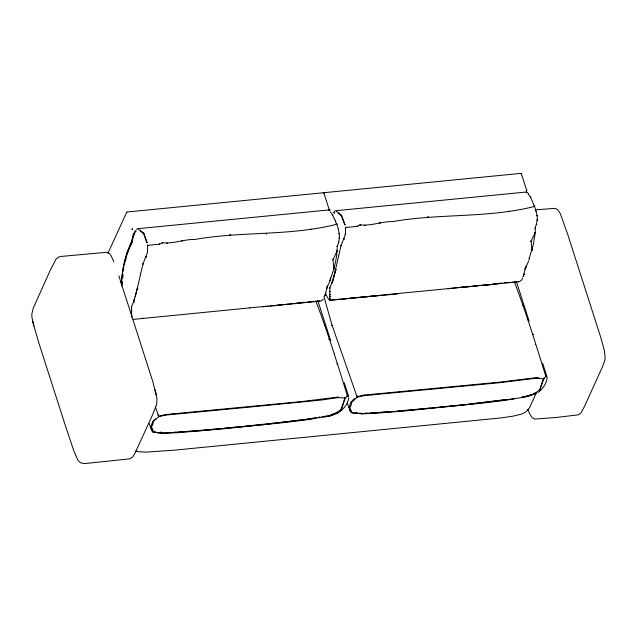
<?xml version="1.0" encoding="UTF-8"?>
<svg xmlns="http://www.w3.org/2000/svg" width="637" height="637" viewBox="0 0 637 637"><rect width="100%" height="100%" fill="white"/><g stroke="black" fill="none" stroke-linecap="round" stroke-linejoin="round"><path stroke-width="0.96" d="M529.052 259.004L533.328 244.552L535.231 232.545L535.247 228.165L537.357 219.98L537.182 215.696L534.618 206.404C488.141 218.324 439.729 213.284 392.79 221.588C381.802 221.31 371.132 226.239 360.247 224.845L357.461 226.334L345.596 227.497L345.373 234.504L341.026 245.667L334.067 275.805M330.842 277.82C334.56 267.771 337.156 257.109 337.252 246.36C340.532 239.305 339.632 231.263 336.718 224.256C290.257 236.208 241.845 231.127 194.906 239.448C183.926 239.17 173.248 244.098 162.363 242.697L159.576 244.194L147.712 245.356L147.465 252.427L143.046 263.814L135.37 296.396M131.692 317.194L131.453 307.098L134.853 298.235M345.262 397.791L341.392 409.878L338.358 412.235L329.799 415.881L305.649 419.95L286.061 422.355L223.436 428.844L178.272 432.658L163.701 433.335L153.135 432.141L156.216 432.029M153.135 432.141C147.768 423.199 153.047 426.933 153.286 432.268M351.56 412.68C348.224 410.642 348.63 402.003 354.809 398.714M133.587 301.827L134.073 302.018L133.587 301.827L137.425 288.035L137.918 288.179L137.425 288.035M331.837 282.916L332.315 283.099L335.882 269.347L331.901 282.836M155.659 418.843L152.745 421.837L158.78 416.662L158.549 416.16L158.78 416.662L165.684 415.085L246.193 407.441M150.714 426.997C151.805 427.881 154.13 421.758 152.769 421.527M351.13 402.146L351.52 402.496L357.206 397.201L356.935 396.747L357.206 397.201L364.117 395.625L499.79 382.686L536.37 378.187L543.496 378.832L543.695 378.33M349.14 407.545C350.231 408.428 352.556 402.297 351.194 402.074M504.305 282.486L504.44 282.549M362.023 413.477L362.127 413.875L376.706 413.198L406.876 410.761L484.486 402.895L504.082 400.49L528.224 396.429L536.792 392.774L536.521 392.304L533.145 393.746M279.627 304.765L279.778 304.82M349.657 407.584L349.156 407.425M121.508 286.093C122.017 272.405 123.992 258.733 129.59 246.129C133.069 236.152 132.201 246.455 129.59 246.129M122.105 285.249L122.423 281.658M122.742 278.058L123.06 274.42M123.387 270.781L123.626 268.05M121.149 283.569C122.073 272.405 124.279 261.313 128.029 250.747C131.74 244.449 132.178 237.123 135.339 230.65M448.161 288.657L448.185 288.792M142.6 318.189L142.704 318.611L142.76 318.134M345.158 397.759L345.421 397.791M348.813 397.584C346.942 409.663 335.054 416.327 323.604 416.901M525.525 267.253L523.558 275.805L522.738 276.984M327.442 285.448L325.228 294.971L324.392 296.181M132.026 242.355L131.556 242.179L133.149 235.037C133.34 232.672 137.258 231.088 135.976 230.936M132.058 242.275L133.643 235.157C132.408 234.918 134.781 235.682 134.702 233.668M124.366 264.251L124.804 262.325M377.12 295.664L329.671 300.306L329.751 288.043L332.825 280.304M525.382 268.933C524.147 269.284 527.046 267.429 526.17 265.685M526.202 192.462L526.751 190.574L521.361 173.813L520.708 173.407L324.257 192.669L323.899 193.17L329.289 209.939L329.942 210.345L329.902 209.509L328.923 210.449L328.891 209.605L329.289 209.939M125.027 261.353C123.753 261.823 126.843 259.665 126.078 257.794M126.867 255.118L129.749 247.124M336.838 363.807L337.108 363.894M341.392 409.878L340.954 409.591L344.991 397.799M543.496 378.832L539.611 390.433L543.799 378.561M163.629 432.834C164.489 433.932 161.177 431.321 159.951 432.412M478.164 285.75L461.013 287.526L461.005 287L461.069 287.51M150.722 426.886L152.697 421.606M522.786 305.529L523.041 305.577M345.373 398.014L337.936 397.639L337.889 397.098L337.936 397.639L321.637 400.004L246.193 407.441M286.921 304.16L286.976 304.677L287.024 304.191M485.275 284.922L485.267 285.05M330.659 279.452L326.837 287.94M528.877 260.613L525.127 268.886M130.052 246.328L129.63 246.033M328.923 339.179L329.409 339.035L329.05 339.242M340.954 409.591L341.424 409.798M108.027 253.096L126.787 212.033L323.238 192.772L323.899 193.17L324.257 192.669M249.8 307.838L249.784 307.966M337.204 250.819L332.984 259.665L333.892 268.87M535.231 232.545L531.059 241.256L532.038 250.261M334.321 213.204L333.876 213.148L334.234 212.965M535.582 394.438L529.602 407.624L526.035 411.892L521.528 414.13L513.191 416.112L501.55 417.864L174.49 450.168L146.287 452.095L138.269 451.705L135.761 450.988M338.406 242.227L338.82 242.498L338.51 242.171M329.647 280.543L330.874 277.613M522.635 278.242L521.639 280.025L519.418 281.705L356.672 297.535M329.624 415.396L333.868 413.556M138.938 229.71L138.524 229.495L138.954 229.559M336.854 211.763L336.44 211.556L336.869 211.619M147.203 242.498L146.717 242.633L143.604 233.126L147.195 242.41L146.717 242.633M333.278 212.615L335.428 210.736L526.512 192L528.487 193.6M323.278 299.271L321.04 301.014L273.615 305.672M336.057 269.578L335.572 269.427M131.477 313.858L131.588 313.818M345.35 397.886L347.428 395.888C337.506 364.093 327.832 332.307 315.856 301.197M543.783 378.426L545.853 376.427C535.94 344.641 526.266 312.855 514.282 281.745M332.633 215.011L332.594 214.589L332.395 215.027M538.488 392.336C542.859 388.602 546.976 383.132 547.127 377.2L542.628 363.217M335.556 412.84L338.096 411.757L340.986 409.511M539.42 390.051L536.521 392.304L536.776 392.734M351.728 412.513L354.021 413.174L362.127 413.604L399.646 411.128L461.841 405.14L514.091 398.786M136.39 229.376L137.512 228.707L328.596 209.963M126.429 212.535L126.787 212.033M131.525 315.737L131.963 315.793L131.533 315.984M531.457 394.462L528.081 395.903L522.3 396.875M324.615 325.037L324.488 325.053M485.362 285.344L502.482 283.154M334.704 353.997L334.473 353.981M535.542 344.442L535.414 344.45M262.627 306.867L279.707 305.187M536.091 393.642L522.029 397.44M536.219 211.197L536.211 211.269M338.327 229.073L338.319 229.153M158.549 416.16L165.596 414.544L301.301 401.605L337.889 397.098M357.046 396.716L364.022 395.091L499.727 382.144L536.322 377.645L539.037 377.892M140.403 274.404L140.283 274.133M338.454 256.05L338.335 255.779M306.532 419.25L316.159 417.625M318.086 417.307L320.013 416.98M321.94 416.654L329.655 415.627M507.848 399.311L468.689 404.105M315.665 418.238L263.415 424.6L201.212 430.588L163.693 433.064L158.955 432.985L153.35 432.005M293.641 303.562L285.161 304.534M295.544 303.316L299.342 302.838M301.237 302.591L304.088 302.233M294.597 303.706L305.983 302.257M490.124 284.468L479.908 285.464M492.982 284.102L495.833 283.744M497.728 283.497L500.578 283.131M305.569 419.417L280.089 422.474M329.671 300.306L340.134 299.119M448.281 288.688L458.075 287.59M133.197 319.408L261.648 306.708M278.122 422.689L244.051 426.296M466.722 404.328L445.374 406.541M242.116 426.487L224.359 428.215M438.614 407.226L443.44 406.74M262.627 306.596L268.32 306.039M270.215 305.856L274.006 305.481M276.856 305.203L283.338 304.669M461.013 287.263L463.855 286.984M466.706 286.706L470.496 286.332M473.347 286.053L477.137 285.687M511.654 282.287L516.336 281.833M535.199 209.852L555.074 208.339L557.813 209.756L560.377 213.809L567.766 234.567L600.89 337.817L604.425 350.796L605.15 357.906L604.688 360.805L602.315 367.135L584.591 406.199L580.896 413.007L578.324 414.838L556.634 417.402L534.873 419.098L532.134 417.681L529.57 413.628L527.914 409.535M343.04 298.833L346.934 298.458M349.856 298.18L353.75 297.813M341.09 299.279L397.592 293.92M422.793 408.755L430.716 407.998M432.69 407.807L437.643 407.33M421.798 408.85L401.987 410.634M210.258 429.505L219.622 428.653M397.154 411.048L400.052 410.801M194.858 430.835L208.387 429.672M377.637 412.585L379.588 412.434M381.547 412.282L387.415 411.836M389.374 411.685L393.284 411.383M178.225 432.117L182.142 431.814M187.031 431.44L193.879 430.915M365.025 413.198L366.96 413.11M370.838 412.927L376.658 412.665M165.628 432.698L171.441 432.435M174.347 432.3L176.29 432.204M153.565 431.878L153.175 432.005M307.767 301.954L319.885 300.935M504.377 282.645L508.899 282.462M529.021 259.203L529.084 258.797M355.581 412.665L357.445 412.856M359.316 413.047L361.179 413.238M351.712 412.816L362.127 413.875L362.119 413.333M147.497 252.395L147.442 252.459M341.599 215.282L341.217 215.625L344.912 224.813L341.671 215.354L338.024 212.344M337.761 212.806L341.289 215.704L341.671 215.354M139.861 230.729L143.397 233.564L143.787 233.214M545.559 376.34L546.148 376.515L545.583 376.356M323.915 296.547L332.116 325.435L356.696 395.712M543.656 378.211L543.966 378.625L543.592 378.298M520.708 173.407L521.361 173.813M323.238 192.772L323.899 193.17M140.116 230.26L143.715 233.142M345.079 224.558L344.601 224.773M330.205 211.842L332.554 214.82L334.529 219.375M528.113 193.927L529.857 196.204M328.708 299.478L325.945 294.525M350.422 411.661L347.364 403.269M151.988 431.122L149.225 423.629M338.215 412.02L338.104 411.805M518.215 281.482L518.112 281.562M349.665 407.465L351.998 412.418M530.438 196.96L534.395 206.077M335.325 221.198L336.511 223.937M334.696 219.287L335.739 221.748M113.935 261.839L110.926 255.413L109.62 253.709L106.721 252.3L61.2 256.432L58.93 256.982L56.207 258.837L50.522 269.682L33.267 308.101L31.85 313.945L31.922 317.154L33.833 326.033M155.317 406.732L158.263 415.165M118.864 275.877L152.856 381.754L156.981 398.635L156.591 404.742L152.378 415.268L134.98 453.226L132.695 456.952L129.972 458.807L84.506 463.593L80.445 462.757L77.985 460.376L73.876 451.036L65.906 427.276L38.57 342.133L32.575 321.056M516.543 282.087L529.14 321.255M317.815 300.616L330.707 340.707M344.203 382.67L348.702 396.66M155.07 389.756L156.336 394.733M337.419 413.118L337.897 413.015L337.419 413.118M535.844 393.666L536.33 393.562L535.844 393.666M142.799 263.726L143.285 263.909L142.799 263.726M331.877 325.459L332.355 325.348L331.877 325.459M340.787 245.571L341.265 245.755L340.787 245.571M329.417 300.298L329.942 300.186L329.417 300.298M427.945 216.731L428.048 217.121L427.945 216.731M230.061 234.591L230.172 234.973L230.061 234.591M464.19 215.736L464.19 215.736M266.298 233.604L266.401 233.986L266.298 233.604M165.596 414.544L165.684 415.085L165.612 414.583M364.022 395.091L364.117 395.625L364.022 395.091M365.049 225.275L365.128 225.665L365.049 225.275M167.165 243.127L167.244 243.525L167.165 243.127M536.187 377.797L536.45 378.139L536.187 377.797M310.394 301.739L310.45 302.169L310.394 301.739M173.001 413.97L173.081 414.48L173.033 413.939M371.427 394.518L371.506 395.02L371.498 394.518M357.349 226.119L357.524 226.589L357.349 226.119M159.465 243.979L159.64 244.457L159.465 243.979M339.179 237.904L339.68 237.999L339.179 237.904M537.118 219.908L537.612 219.996L537.118 219.908M537.612 219.956L537.095 219.996L537.612 219.956M360.16 224.614L360.287 225.116L360.16 224.614M162.276 242.466L162.403 242.976L162.276 242.466M508.971 211.245L509.082 211.731L509.019 211.205M311.087 229.105L311.198 229.599L311.087 229.105M379.843 222.616L379.947 223.101L379.843 222.616M181.959 240.475L182.063 240.961L181.959 240.475M532.89 334.393L533.36 334.337L532.89 334.393M336.559 224.527L336.893 223.953L336.559 224.527M536.943 215.696L537.437 215.648L536.943 215.696M339.035 233.62L339.529 233.572L339.035 233.62M126.93 253.16L127.36 253.422L126.93 253.16M527.38 319.655L527.842 319.575L527.38 319.655M530.247 196.865L530.677 196.944L530.247 196.865M123.228 267.03L123.705 267.142L123.228 267.03M536.378 224.12L536.784 224.391L536.378 224.12M333.684 268.75L334.154 268.902L333.684 268.75M531.823 250.142L532.293 250.293L531.823 250.142M147.481 245.11L147.935 245.603L147.481 245.11M535.032 228.054L535.51 228.197L535.032 228.054M337.029 246.248L337.506 246.392L337.029 246.248M345.365 227.25L345.827 227.743L345.365 227.25M528.081 395.903L528.224 396.429L528.121 395.935M523.351 275.654L523.757 275.956L523.351 275.654M325.029 294.82L325.427 295.122L325.029 294.82M329.847 298.649L330.221 298.968L329.847 298.649M336.336 223.866L336.75 223.905L336.336 223.866M534.22 206.014L534.634 206.046L534.22 206.014M326.614 287.844L327.084 287.988L326.614 287.844M526.751 190.574L526.393 191.084L526.353 190.248L526.751 190.574M530.844 241.144L531.322 241.296L530.844 241.144M332.777 259.554L333.247 259.713L332.777 259.554M329.87 296.539L330.3 296.691L329.87 296.539M158.087 415.117L158.502 415.069L158.087 415.117M356.521 395.665L356.935 395.688L356.521 395.665M523.757 274.157L524.227 274.3L523.757 274.157M325.435 293.291L325.905 293.434L325.435 293.291M131.27 306.962L131.708 307.169L131.27 306.962M329.56 287.908L329.998 288.115L329.56 287.908M535.016 232.449L535.494 232.601L535.016 232.449M336.989 250.723L337.467 250.874L336.989 250.723M329.807 294.692L330.237 294.804L329.807 294.692M329.695 291.69L330.133 291.786L329.695 291.69M343.813 238.787L344.235 239.034L343.813 238.787M131.381 310.808L131.819 310.896L131.381 310.808M145.881 256.791L146.303 257.03L145.881 256.791M132.44 228.874L131.819 229.296L132.472 229.71L132.44 228.874M345.166 234.448L345.628 234.551L345.166 234.448M347.181 395.808L347.722 395.975L347.181 395.808"/></g></svg>
